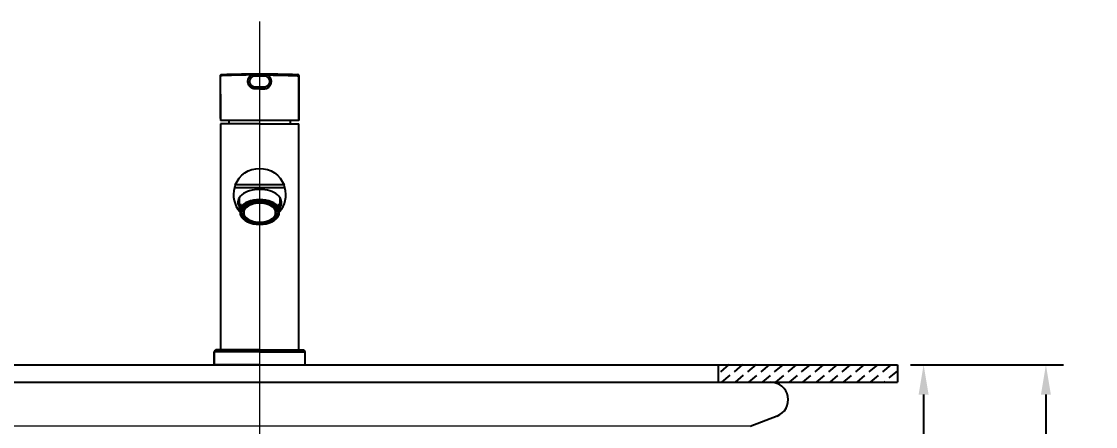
# Model space of a CAD drawing. Header units: millimetres. Extents: x 0 to 1800, y -67 to 2530.
# Drawn here: x 339 to 954, y 845 to 1077 of the extents above; entities that cross this region are included whole.
import ezdxf
from ezdxf.lldxf.tags import DXFTag

# ---------------------------------------------------------------- set-up
doc = ezdxf.new("R2010")
doc.units = ezdxf.units.MM
doc.linetypes.add('DASHED2', pattern=[9.525, 6.35, -3.175])
doc.layers.get('Defpoints').update_dxf_attribs({"color": 1})
for name, color, linetype in [('내부선 및 부속', 4, 'Continuous'), ('외형선', 3, 'Continuous'), ('점선', 6, 'DASHED2'), ('중심선', 1, 'DASHED'), ('치수선', 7, 'Continuous')]:
    doc.layers.add(name, color=color, linetype=linetype)
doc.styles.add('____', font='')
doc.styles.get('____').set_extended_font_data('굴림')
tags = doc.linetypes.add('DASHED', pattern=[25.72, 12.86, -12.86]).pattern_tags.tags
tags[6:7] = [DXFTag(74, 4), DXFTag(75, 0), DXFTag(340, '0'), DXFTag(46, 0.0), DXFTag(50, 0.0), DXFTag(44, 0.0), DXFTag(45, 0.0)]
tags[4:5] = [DXFTag(74, 4), DXFTag(75, 0), DXFTag(340, '0'), DXFTag(46, 0.0), DXFTag(50, 0.0), DXFTag(44, 0.0), DXFTag(45, 0.0)]
doc.dimstyles.new('MSADIM', dxfattribs={"dimtxt": 33, "dimasz": 17, "dimexe": 10, "dimexo": 7.5, "dimgap": 10, "dimtad": 0, "dimtih": 1, "dimtoh": 1, "dimdec": 0, "dimzin": 1, "dimdsep": 46, "dimtxsty": '____', "dimcen": 11.25, "dimadec": 0, "dimazin": 0, "dimtfac": 1, "dimtdec": 0, "dimtix": 1, "dimtmove": 0, "dimatfit": 3, "dimfxl": 1, "dimtolj": 1, "dimtzin": 1, "dimarcsym": 0})

# ---------------------------------------------------------------- blocks, each defined once
blk = doc.blocks.new('*D19')
at = {"layer": 'Defpoints', "color": 0, "transparency": 16777216}
for p in [(840.29, 879.95), (805.43, 119.95), (925.29, 119.95)]:
    blk.add_point(p, dxfattribs=at)
at = {"layer": '치수선', "color": 0, "lineweight": -2, "transparency": 16777216}
for p, q in [((847.79, 879.95), (935.29, 879.95)), ((925.29, 862.95), (925.29, 522.78)), ((925.29, 136.95), (925.29, 477.11)), ((812.93, 119.95), (935.29, 119.95))]:
    blk.add_line(p, q, dxfattribs=at)
at = {"layer": '치수선', "color": 0, "transparency": 16777216}
for points in [[(922.45, 862.95), (928.12, 862.95), (925.29, 879.95)], [(922.45, 136.95), (928.12, 136.95), (925.29, 119.95)]]:
    blk.add_solid(points, dxfattribs=at)
at = {"layer": '치수선', "color": 0, "transparency": 16777216, "insert": (925.29, 499.95), "char_height": 25, "attachment_point": 5, "style": '____'}
blk.add_mtext('\\A1;760', dxfattribs=at)
blk = doc.blocks.new('*D20')
at = {"layer": 'Defpoints', "color": 0, "transparency": 16777216}
for p in [(840.29, 879.95), (505.29, 679.95), (855.29, 679.95)]:
    blk.add_point(p, dxfattribs=at)
at = {"layer": '치수선', "color": 0, "lineweight": -2, "transparency": 16777216}
for p, q in [((847.79, 879.95), (865.29, 879.95)), ((855.29, 862.95), (855.29, 802.76)), ((855.29, 696.95), (855.29, 757.13)), ((512.79, 679.95), (865.29, 679.95))]:
    blk.add_line(p, q, dxfattribs=at)
at = {"layer": '치수선', "color": 0, "transparency": 16777216}
for points in [[(852.45, 862.95), (858.12, 862.95), (855.29, 879.95)], [(852.45, 696.95), (858.12, 696.95), (855.29, 679.95)]]:
    blk.add_solid(points, dxfattribs=at)
at = {"layer": '치수선', "color": 0, "transparency": 16777216, "insert": (855.29, 779.95), "char_height": 25, "attachment_point": 5, "style": '____'}
blk.add_mtext('\\A1;200', dxfattribs=at)

msp = doc.modelspace()

# ---------------------------------------------------------------- linework, layer by layer
at = {"layer": '내부선 및 부속', "extrusion": (-1, -2.22045e-16, 6.12323e-17)}
for p, q in [((453.51, 1046.22), (453.51, 1046.22)), ((478.14, 1045.25), (472.44, 1045.25)), ((497.06, 1046.22), (497.06, 1046.22)), ((472.44, 1039.25), (478.14, 1039.25)), ((475.29, 1017.95), (452.79, 1017.95)), ((452.79, 1017.95), (452.79, 888.48)), ((475.29, 1017.95), (497.79, 1017.95)), ((497.79, 888.48), (497.79, 1017.95)), ((489.77, 981.34), (460.8, 981.34)), ((489.24, 982.95), (461.33, 982.95)), ((463.49, 975.45), (463.49, 969.54)), ((464.29, 972.08), (464.29, 970.07)), ((486.29, 970.07), (486.29, 972.08)), ((487.09, 969.54), (487.09, 975.45)), ((464.29, 965.59), (464.29, 968.67)), ((486.29, 968.67), (486.29, 965.59)), ((467.36, 962.33), (467.69, 962.15)), ((482.88, 962.15), (483.21, 962.33)), ((449.29, 887.45), (449.29, 879.95)), ((475.29, 887.45), (449.29, 887.45)), ((475.29, 888.45), (450.29, 888.45)), ((475.29, 888.45), (475.29, 887.45)), ((475.29, 888.45), (500.29, 888.45)), ((475.29, 887.45), (501.29, 887.45)), ((501.29, 879.95), (501.29, 887.45)), ((475.29, 879.95), (449.29, 879.95)), ((475.29, 879.95), (501.29, 879.95))]:
    msp.add_line(p, q, dxfattribs=at)
at = {"layer": '내부선 및 부속', "linetype": 'Continuous'}
msp.add_line((449.29, 879.95), (449.29, 887.45), dxfattribs=at)
at = {"layer": '내부선 및 부속', "lineweight": 18}
msp.add_line((193.73, 844.95), (756.85, 844.95), dxfattribs=at)
at = {"layer": '내부선 및 부속'}
for centre, radius, start, end in [((472.44, 1042.25), 3, 90, 180), ((478.14, 1042.25), 3, 0, 90), ((472.44, 1042.25), 3, 180, 270), ((478.14, 1042.25), 3, 270, 0), ((485.99, 1017.85), 28.36, 175.72739, 178.8354), ((485.99, 1017.85), 28.36, 179.40006, 180), ((464.58, 1017.85), 28.36, 0, 4.27144), ((475.29, 977.45), 15, 164.94334, 220.70873), ((475.29, 977.45), 15, 319.29127, 15.05666), ((450.29, 887.45), 1, 90, 180), ((500.29, 887.45), 1, 0, 90)]:
    msp.add_arc(centre, radius, start, end, dxfattribs=at)
at = {"layer": '내부선 및 부속', "extrusion": (-6.12323e-17, -1.35963e-32, -1)}
for centre, radius, start, end in [((-475.29, 977.45), 15, 21.52549, 90), ((-475.29, 977.45), 15, 90, 158.47451), ((-452.54, 889.45), 1, 255.52124, 270), ((-498.04, 889.45), 1, 270, 284.47876)]:
    msp.add_arc(centre, radius, start, end, dxfattribs=at)
at = {"layer": '내부선 및 부속', "linetype": 'Continuous'}
msp.add_arc((450.29, 887.45), 1, 90, 180, dxfattribs=at)
at = {"layer": '내부선 및 부속'}
for centre, major_axis, start_param, end_param in [((475.29, 973), (-12.5, 0), 4.712389, 6.619385), ((475.29, 973), (-12.5, 0), 2.805393, 4.712389), ((475.29, 969.54), (-11.8, 0), 5.912843, 6.653528), ((475.29, 967.53), (-11.8, 0), 4.712389, 5.912843), ((475.29, 967.13), (11.3, 0), 0.230941, 2.910651), ((475.29, 967.13), (10.15, 0), 1.570796, 4.712389), ((475.29, 967.13), (9.15, 0), 1.570796, 4.712389), ((475.29, 967.53), (-11.8, 0), 3.511935, 4.712389), ((475.29, 967.13), (-10.15, 0), 1.570796, 4.712389), ((475.29, 967.13), (-9.15, 0), 1.570796, 4.712389), ((475.29, 969.54), (-11.8, 0), 2.77125, 3.511935), ((475.29, 967.13), (11.3, 0), 3.372534, 6.052244), ((475.29, 967.53), (-11.8, 0), 0.834172, 0.834187), ((475.29, 967.53), (-11.8, 0), 2.307406, 2.30742)]:
    msp.add_ellipse(centre, major_axis=major_axis, ratio=0.595228, start_param=start_param, end_param=end_param, dxfattribs=at)
for points, knots in [([(452.91, 1027.13), (452.91, 1027.19), (452.91, 1027.33), (452.91, 1027.54), (452.91, 1027.75), (452.91, 1027.95), (452.91, 1028.16), (452.91, 1028.36), (452.91, 1028.57), (452.91, 1028.77), (452.91, 1028.98), (452.91, 1029.18), (452.91, 1029.38), (452.91, 1029.59), (452.91, 1029.79), (452.91, 1029.99), (452.91, 1030.19), (452.91, 1030.4), (452.91, 1030.6), (452.91, 1030.8), (452.91, 1031), (452.91, 1031.2), (452.92, 1031.4), (452.92, 1031.6), (452.92, 1031.8), (452.92, 1032), (452.92, 1032.2), (452.92, 1032.4), (452.92, 1032.6), (452.92, 1032.79), (452.92, 1032.99), (452.92, 1033.19), (452.92, 1033.39), (452.92, 1033.58), (452.92, 1033.78), (452.92, 1033.98), (452.92, 1034.17), (452.92, 1034.37), (452.92, 1034.56), (452.92, 1034.76), (452.92, 1034.95), (452.92, 1035.15), (452.92, 1035.34), (452.92, 1035.53), (452.92, 1035.73), (452.92, 1035.92), (452.92, 1036.11), (452.92, 1036.3), (452.92, 1036.5), (452.92, 1036.69), (452.92, 1036.88), (452.92, 1037.07), (452.92, 1037.26), (452.92, 1037.45), (452.92, 1037.64), (452.92, 1037.83), (452.92, 1038.02), (452.92, 1038.21), (452.92, 1038.4), (452.92, 1038.59), (452.93, 1038.77), (452.93, 1038.96), (452.93, 1039.15), (452.93, 1039.34), (452.93, 1039.52), (452.93, 1039.71), (452.93, 1039.89), (452.93, 1040.08), (452.93, 1040.27), (452.93, 1040.45), (452.93, 1040.64), (452.93, 1040.82), (452.93, 1041), (452.93, 1041.19), (452.93, 1041.37), (452.93, 1041.55), (452.93, 1041.74), (452.93, 1041.92), (452.93, 1042.1), (452.93, 1042.28), (452.93, 1042.47), (452.93, 1042.65), (452.93, 1042.83), (452.93, 1043.01), (452.93, 1043.19), (452.93, 1043.37), (452.93, 1043.55), (452.93, 1043.73), (452.93, 1043.91), (452.93, 1044.08), (452.93, 1044.26), (452.93, 1044.44), (452.93, 1044.62), (452.93, 1044.79), (452.93, 1044.97), (452.93, 1045.15), (452.93, 1045.32), (452.93, 1045.44), (452.93, 1045.5)], [0, 0, 0, 0, 0.01106, 0.022107, 0.033141, 0.044161, 0.055168, 0.066161, 0.077142, 0.088108, 0.099062, 0.110002, 0.120929, 0.131842, 0.142743, 0.153629, 0.164502, 0.175362, 0.186209, 0.197042, 0.207861, 0.218667, 0.22946, 0.240239, 0.251005, 0.261757, 0.272496, 0.283222, 0.293933, 0.304632, 0.315316, 0.325988, 0.336645, 0.34729, 0.35792, 0.368537, 0.379141, 0.389731, 0.400307, 0.41087, 0.421419, 0.431955, 0.442477, 0.452985, 0.46348, 0.473961, 0.484429, 0.494882, 0.505322, 0.515749, 0.526162, 0.536561, 0.546946, 0.557318, 0.567676, 0.578021, 0.588351, 0.598668, 0.608971, 0.619261, 0.629536, 0.639798, 0.650046, 0.660281, 0.670501, 0.680708, 0.690901, 0.70108, 0.711246, 0.721397, 0.731535, 0.741659, 0.751769, 0.761865, 0.771948, 0.782016, 0.792071, 0.802111, 0.812138, 0.822151, 0.83215, 0.842135, 0.852107, 0.862064, 0.872007, 0.881937, 0.891852, 0.901754, 0.911641, 0.921515, 0.931375, 0.94122, 0.951052, 0.96087, 0.970673, 0.980463, 0.990238, 1, 1, 1, 1]), ([(452.93, 1045.62), (452.93, 1045.6), (452.93, 1045.58), (452.93, 1045.54), (452.93, 1045.52), (452.93, 1045.5)], [0, 0, 0, 0, 0.5, 0.5, 1, 1, 1, 1]), ([(452.93, 1035.03), (452.93, 1035.91), (452.93, 1036.79), (452.93, 1038.55), (452.93, 1039.42), (452.93, 1042.04), (452.93, 1043.78), (452.94, 1045.51)], [0, 0, 0, 0, 0.25, 0.25, 0.5, 0.5, 1, 1, 1, 1]), ([(452.94, 1045.62), (452.94, 1045.63), (452.94, 1045.64), (452.94, 1045.65), (452.94, 1045.66), (452.94, 1045.67), (452.94, 1045.68), (452.94, 1045.7), (452.94, 1045.71), (452.94, 1045.72), (452.95, 1045.73), (452.95, 1045.75), (452.95, 1045.76), (452.95, 1045.77), (452.96, 1045.78), (452.96, 1045.8), (452.96, 1045.81), (452.97, 1045.82), (452.97, 1045.83), (452.98, 1045.85), (452.98, 1045.86), (452.99, 1045.87), (452.99, 1045.88), (453, 1045.89), (453.01, 1045.91), (453.01, 1045.92), (453.02, 1045.93), (453.03, 1045.94), (453.03, 1045.95), (453.04, 1045.96), (453.05, 1045.97), (453.06, 1045.98), (453.06, 1045.99), (453.07, 1046.01), (453.08, 1046.02), (453.09, 1046.03), (453.1, 1046.04), (453.11, 1046.05), (453.12, 1046.06), (453.13, 1046.07), (453.14, 1046.08), (453.16, 1046.09), (453.17, 1046.1), (453.19, 1046.11), (453.2, 1046.12), (453.22, 1046.13), (453.23, 1046.14), (453.25, 1046.15), (453.27, 1046.16), (453.29, 1046.17), (453.31, 1046.18), (453.33, 1046.19), (453.35, 1046.19), (453.37, 1046.2), (453.4, 1046.21), (453.42, 1046.21), (453.44, 1046.22), (453.47, 1046.22), (453.49, 1046.22), (453.51, 1046.22), (453.51, 1046.22)], [0, 0, 0, 0, 0.012764, 0.025613, 0.038546, 0.051561, 0.064659, 0.077839, 0.091102, 0.104447, 0.117876, 0.13139, 0.144988, 0.158669, 0.172428, 0.186262, 0.200166, 0.214137, 0.22817, 0.242262, 0.256408, 0.270605, 0.284848, 0.299135, 0.313462, 0.327825, 0.342221, 0.356647, 0.371101, 0.385579, 0.400079, 0.4146, 0.429139, 0.443696, 0.458268, 0.472854, 0.487452, 0.50302, 0.51932, 0.536344, 0.554085, 0.572531, 0.591669, 0.611483, 0.631954, 0.653061, 0.67478, 0.697081, 0.719933, 0.743303, 0.767167, 0.791509, 0.816307, 0.841538, 0.867172, 0.893176, 0.919511, 0.946129, 0.972979, 1, 1, 1, 1]), ([(452.94, 1045.62), (452.94, 1045.63), (452.94, 1045.64), (452.94, 1045.65), (452.94, 1045.66), (452.94, 1045.67), (452.94, 1045.68), (452.94, 1045.7), (452.94, 1045.71), (452.94, 1045.72), (452.95, 1045.73), (452.95, 1045.75), (452.95, 1045.76), (452.95, 1045.77), (452.96, 1045.78), (452.96, 1045.8), (452.96, 1045.81), (452.97, 1045.82), (452.97, 1045.83), (452.98, 1045.84), (452.98, 1045.86), (452.99, 1045.87), (452.99, 1045.88), (453, 1045.89), (453.01, 1045.9), (453.01, 1045.92), (453.02, 1045.93), (453.03, 1045.94), (453.03, 1045.95), (453.04, 1045.96), (453.05, 1045.97), (453.06, 1045.98), (453.06, 1045.99), (453.07, 1046.01), (453.08, 1046.02), (453.09, 1046.03), (453.11, 1046.05), (453.14, 1046.08), (453.19, 1046.11), (453.24, 1046.14), (453.28, 1046.16), (453.31, 1046.18), (453.33, 1046.19), (453.35, 1046.19), (453.38, 1046.2), (453.4, 1046.21), (453.42, 1046.21), (453.44, 1046.22), (453.47, 1046.22), (453.49, 1046.22), (453.51, 1046.22), (453.51, 1046.22)], [0, 0, 0, 0, 0.013002, 0.026054, 0.039157, 0.052311, 0.065518, 0.078777, 0.092088, 0.105453, 0.118872, 0.132344, 0.145872, 0.159454, 0.173092, 0.186785, 0.200535, 0.214342, 0.228206, 0.242127, 0.256106, 0.270143, 0.284239, 0.298395, 0.312609, 0.326883, 0.341218, 0.355613, 0.370069, 0.384586, 0.399165, 0.413806, 0.428509, 0.443274, 0.458103, 0.472994, 0.48795, 0.550223, 0.613074, 0.67652, 0.740579, 0.766472, 0.792376, 0.81829, 0.844216, 0.870152, 0.896099, 0.922058, 0.948027, 0.974008, 1, 1, 1, 1]), ([(470.68, 1045.97), (470.65, 1045.97), (470.6, 1045.97), (470.52, 1045.97), (470.44, 1045.97), (470.36, 1045.97), (470.28, 1045.97), (470.2, 1045.97), (470.11, 1045.97), (470.03, 1045.97), (469.95, 1045.97), (469.87, 1045.97), (469.79, 1045.96), (469.7, 1045.96), (469.62, 1045.96), (469.54, 1045.96), (469.45, 1045.96), (469.37, 1045.96), (469.28, 1045.96), (469.2, 1045.96), (469.11, 1045.96), (469.03, 1045.96), (468.94, 1045.95), (468.86, 1045.95), (468.77, 1045.95), (468.69, 1045.95), (468.6, 1045.95), (468.51, 1045.95), (468.43, 1045.95), (468.34, 1045.95), (468.25, 1045.95), (468.17, 1045.94), (468.08, 1045.94), (467.99, 1045.94), (467.9, 1045.94), (467.82, 1045.94), (467.73, 1045.94), (467.64, 1045.94), (467.55, 1045.94), (467.46, 1045.93), (467.37, 1045.93), (467.28, 1045.93), (467.19, 1045.93), (467.1, 1045.93), (467.01, 1045.93), (466.92, 1045.93), (466.83, 1045.92), (466.74, 1045.92), (466.65, 1045.92), (466.56, 1045.92), (466.47, 1045.92), (466.38, 1045.92), (466.28, 1045.91), (466.19, 1045.91), (466.1, 1045.91), (466.01, 1045.91), (465.92, 1045.91), (465.82, 1045.91), (465.73, 1045.9), (465.64, 1045.9), (465.55, 1045.9), (465.45, 1045.9), (465.36, 1045.9), (465.27, 1045.9), (465.17, 1045.89), (465.08, 1045.89), (464.98, 1045.89), (464.89, 1045.89), (464.8, 1045.89), (464.7, 1045.88), (464.61, 1045.88), (464.51, 1045.88), (464.42, 1045.88), (464.32, 1045.88), (464.23, 1045.87), (464.13, 1045.87), (464.04, 1045.87), (463.94, 1045.87), (463.85, 1045.87), (463.75, 1045.86), (463.66, 1045.86), (463.56, 1045.86), (463.47, 1045.86), (463.37, 1045.86), (463.27, 1045.85), (463.18, 1045.85), (463.08, 1045.85), (462.99, 1045.85), (462.89, 1045.85), (462.79, 1045.84), (462.7, 1045.84), (462.6, 1045.84), (462.5, 1045.84), (462.41, 1045.83), (462.31, 1045.83), (462.22, 1045.83), (462.12, 1045.83), (462.02, 1045.82), (461.93, 1045.82), (461.83, 1045.82), (461.73, 1045.82), (461.64, 1045.81), (461.54, 1045.81), (461.44, 1045.81), (461.34, 1045.81), (461.25, 1045.8), (461.15, 1045.8), (461.05, 1045.8), (460.92, 1045.8), (460.75, 1045.79), (460.55, 1045.79), (460.35, 1045.78), (460.15, 1045.77), (459.96, 1045.77), (459.77, 1045.76), (459.58, 1045.76), (459.39, 1045.75), (459.21, 1045.75), (459.02, 1045.74), (458.85, 1045.74), (458.67, 1045.73), (458.49, 1045.73), (458.32, 1045.72), (458.15, 1045.72), (457.98, 1045.71), (457.82, 1045.71), (457.66, 1045.7), (457.5, 1045.7), (457.34, 1045.69), (457.19, 1045.68), (457.03, 1045.68), (456.88, 1045.67), (456.73, 1045.67), (456.59, 1045.66), (456.44, 1045.66), (456.3, 1045.65), (456.16, 1045.65), (456.03, 1045.64), (455.89, 1045.64), (455.76, 1045.63), (455.63, 1045.63), (455.5, 1045.62), (455.37, 1045.62), (455.25, 1045.61), (455.13, 1045.61), (455.01, 1045.6), (454.89, 1045.6), (454.77, 1045.59), (454.66, 1045.59), (454.55, 1045.59), (454.44, 1045.58), (454.33, 1045.58), (454.23, 1045.57), (454.12, 1045.57), (454.02, 1045.56), (453.92, 1045.56), (453.82, 1045.55), (453.72, 1045.55), (453.63, 1045.54), (453.54, 1045.54), (453.45, 1045.53), (453.36, 1045.53), (453.27, 1045.52), (453.18, 1045.52), (453.1, 1045.51), (453.02, 1045.51), (452.96, 1045.51), (452.94, 1045.51)], [0, 0, 0, 0, 0.003672, 0.007358, 0.011058, 0.014773, 0.018502, 0.022246, 0.026004, 0.029777, 0.033564, 0.037366, 0.041181, 0.045012, 0.048857, 0.052716, 0.05659, 0.060478, 0.06438, 0.068297, 0.072229, 0.076174, 0.080135, 0.08411, 0.088099, 0.092103, 0.096121, 0.100153, 0.1042, 0.108262, 0.112338, 0.116428, 0.120533, 0.124653, 0.128786, 0.132935, 0.137097, 0.141275, 0.145466, 0.149673, 0.153893, 0.158128, 0.162378, 0.166642, 0.170921, 0.175214, 0.179521, 0.183843, 0.18818, 0.192531, 0.196896, 0.201276, 0.20567, 0.210079, 0.214503, 0.218941, 0.223393, 0.22786, 0.232342, 0.236837, 0.241348, 0.245873, 0.250412, 0.254966, 0.259535, 0.264118, 0.268715, 0.273328, 0.277954, 0.282595, 0.287251, 0.291921, 0.296606, 0.301305, 0.306019, 0.310748, 0.315491, 0.320248, 0.32502, 0.329807, 0.334608, 0.339424, 0.344255, 0.3491, 0.353959, 0.358834, 0.363723, 0.368626, 0.373544, 0.378477, 0.383425, 0.388387, 0.393363, 0.398355, 0.403361, 0.408382, 0.413417, 0.418468, 0.423533, 0.428612, 0.433707, 0.438816, 0.44394, 0.449079, 0.454232, 0.459401, 0.464584, 0.469781, 0.474994, 0.48607, 0.497076, 0.508011, 0.518875, 0.529669, 0.540392, 0.551045, 0.561626, 0.572137, 0.582578, 0.592947, 0.603246, 0.613474, 0.623631, 0.633717, 0.643732, 0.653677, 0.66355, 0.673352, 0.683083, 0.692743, 0.702332, 0.71185, 0.721296, 0.730672, 0.739976, 0.749209, 0.75837, 0.767461, 0.776479, 0.785427, 0.794303, 0.803108, 0.811842, 0.820504, 0.829095, 0.837614, 0.846062, 0.854438, 0.862743, 0.870977, 0.879138, 0.887229, 0.895248, 0.903195, 0.911071, 0.918875, 0.926608, 0.934269, 0.941859, 0.949377, 0.956824, 0.964199, 0.971502, 0.978734, 0.985894, 0.992983, 1, 1, 1, 1]), ([(453.51, 1046.22), (453.53, 1046.22), (453.56, 1046.22), (453.6, 1046.23), (453.64, 1046.23), (453.68, 1046.23), (453.72, 1046.23), (453.76, 1046.23), (453.8, 1046.23), (453.85, 1046.23), (453.89, 1046.24), (453.93, 1046.24), (453.97, 1046.24), (454.01, 1046.24), (454.06, 1046.24), (454.1, 1046.24), (454.14, 1046.24), (454.19, 1046.25), (454.23, 1046.25), (454.27, 1046.25), (454.32, 1046.25), (454.36, 1046.25), (454.41, 1046.25), (454.45, 1046.25), (454.49, 1046.26), (454.54, 1046.26), (454.58, 1046.26), (454.63, 1046.26), (454.67, 1046.26), (454.72, 1046.26), (454.76, 1046.26), (454.81, 1046.27), (454.86, 1046.27), (454.9, 1046.27), (454.95, 1046.27), (455, 1046.27), (455.04, 1046.27), (455.09, 1046.27), (455.14, 1046.28), (455.18, 1046.28), (455.23, 1046.28), (455.28, 1046.28), (455.32, 1046.28), (455.37, 1046.28), (455.42, 1046.29), (455.47, 1046.29), (455.52, 1046.29), (455.56, 1046.29), (455.61, 1046.29), (455.66, 1046.29), (455.71, 1046.29), (455.76, 1046.3), (455.81, 1046.3), (455.86, 1046.3), (455.91, 1046.3), (455.96, 1046.3), (456.01, 1046.3), (456.06, 1046.3), (456.11, 1046.31), (456.16, 1046.31), (456.21, 1046.31), (456.26, 1046.31), (456.31, 1046.31), (456.36, 1046.31), (456.41, 1046.32), (456.46, 1046.32), (456.52, 1046.32), (456.57, 1046.32), (456.62, 1046.32), (456.67, 1046.32), (456.72, 1046.32), (456.78, 1046.33), (456.83, 1046.33), (456.88, 1046.33), (456.94, 1046.33), (456.99, 1046.33), (457.04, 1046.33), (457.1, 1046.34), (457.15, 1046.34), (457.2, 1046.34), (457.26, 1046.34), (457.31, 1046.34), (457.37, 1046.34), (457.42, 1046.34), (457.48, 1046.35), (457.53, 1046.35), (457.76, 1046.35), (458.18, 1046.37), (458.79, 1046.38), (459.42, 1046.4), (460.06, 1046.41), (460.72, 1046.43), (461.4, 1046.44), (462.09, 1046.46), (462.8, 1046.47), (463.52, 1046.49), (464.25, 1046.5), (464.99, 1046.51), (465.74, 1046.53), (466.5, 1046.54), (467.27, 1046.55), (468.04, 1046.56), (468.62, 1046.56), (468.99, 1046.57), (469.15, 1046.57), (469.3, 1046.57), (469.46, 1046.57), (469.62, 1046.57), (469.78, 1046.57), (469.94, 1046.57), (470.1, 1046.58), (470.26, 1046.58), (470.42, 1046.58), (470.57, 1046.58), (470.73, 1046.58), (470.89, 1046.58), (471.05, 1046.58), (471.21, 1046.58), (471.38, 1046.58), (471.54, 1046.59), (471.7, 1046.59), (471.86, 1046.59), (472.02, 1046.59), (472.18, 1046.59), (472.34, 1046.59), (472.5, 1046.59), (472.67, 1046.59), (472.83, 1046.59), (472.99, 1046.59), (473.15, 1046.59), (473.32, 1046.59), (473.48, 1046.59), (473.64, 1046.59), (473.81, 1046.6), (473.97, 1046.6), (474.13, 1046.6), (474.3, 1046.6), (474.46, 1046.6), (474.63, 1046.6), (474.79, 1046.6), (474.96, 1046.6), (475.12, 1046.6), (475.23, 1046.6), (475.29, 1046.6)], [0, 0, 0, 0, 0.002964, 0.005926, 0.008887, 0.011846, 0.014804, 0.017761, 0.020716, 0.02367, 0.026623, 0.029574, 0.032524, 0.035473, 0.038421, 0.041367, 0.044313, 0.047257, 0.0502, 0.053142, 0.056083, 0.059023, 0.061963, 0.064901, 0.067838, 0.070774, 0.073709, 0.076644, 0.079578, 0.08251, 0.085442, 0.088374, 0.091304, 0.094234, 0.097163, 0.100092, 0.10302, 0.105947, 0.108874, 0.1118, 0.114726, 0.117651, 0.120575, 0.1235, 0.126424, 0.129347, 0.13227, 0.135193, 0.138115, 0.141037, 0.143959, 0.146881, 0.149802, 0.152723, 0.155645, 0.158566, 0.161486, 0.164407, 0.167328, 0.170249, 0.173169, 0.17609, 0.179011, 0.181932, 0.184853, 0.187774, 0.190695, 0.193617, 0.196538, 0.19946, 0.202382, 0.205305, 0.208228, 0.211151, 0.214074, 0.216998, 0.219922, 0.222847, 0.225772, 0.228698, 0.231624, 0.234551, 0.237479, 0.240407, 0.243335, 0.246265, 0.249195, 0.280337, 0.311452, 0.34257, 0.373723, 0.404959, 0.436212, 0.467513, 0.498895, 0.530271, 0.561594, 0.592894, 0.624203, 0.655437, 0.686651, 0.717876, 0.749145, 0.755401, 0.761654, 0.767906, 0.774156, 0.780403, 0.78665, 0.792895, 0.79914, 0.805384, 0.811627, 0.817871, 0.824114, 0.830358, 0.836603, 0.842848, 0.849095, 0.855343, 0.861592, 0.867844, 0.874097, 0.880353, 0.886612, 0.892873, 0.899138, 0.905406, 0.911678, 0.917953, 0.924233, 0.930517, 0.936805, 0.943099, 0.949398, 0.955702, 0.962011, 0.968327, 0.974648, 0.980976, 0.98731, 0.993652, 1, 1, 1, 1]), ([(472.57, 1038.06), (472.56, 1038.06), (472.54, 1038.06), (472.52, 1038.06), (472.49, 1038.06), (472.46, 1038.06), (472.43, 1038.06), (472.4, 1038.06), (472.37, 1038.06), (472.34, 1038.06), (472.31, 1038.06), (472.28, 1038.07), (472.25, 1038.07), (472.23, 1038.07), (472.2, 1038.07), (472.17, 1038.08), (472.14, 1038.08), (472.11, 1038.08), (472.08, 1038.09), (472.05, 1038.09), (472.03, 1038.1), (472, 1038.1), (471.97, 1038.1), (471.94, 1038.11), (471.91, 1038.11), (471.88, 1038.12), (471.86, 1038.12), (471.83, 1038.13), (471.8, 1038.14), (471.77, 1038.14), (471.74, 1038.15), (471.72, 1038.15), (471.69, 1038.16), (471.66, 1038.17), (471.63, 1038.17), (471.6, 1038.18), (471.58, 1038.19), (471.55, 1038.2), (471.52, 1038.21), (471.49, 1038.21), (471.46, 1038.22), (471.44, 1038.23), (471.41, 1038.24), (471.38, 1038.25), (471.35, 1038.26), (471.33, 1038.27), (471.3, 1038.28), (471.17, 1038.32), (470.96, 1038.41), (470.65, 1038.57), (470.37, 1038.75), (470.09, 1038.95), (469.84, 1039.18), (469.6, 1039.44), (469.39, 1039.71), (469.17, 1040.03), (468.97, 1040.4), (468.79, 1040.83), (468.67, 1041.28), (468.58, 1041.75), (468.55, 1042.21), (468.57, 1042.64), (468.62, 1043.03), (468.69, 1043.37), (468.79, 1043.7), (468.91, 1044.02), (469.06, 1044.33), (469.23, 1044.62), (469.43, 1044.9), (469.59, 1045.09), (469.69, 1045.2), (469.74, 1045.25), (469.78, 1045.29), (469.83, 1045.34), (469.87, 1045.38), (469.92, 1045.43), (469.96, 1045.47), (470.01, 1045.51), (470.06, 1045.55), (470.11, 1045.59), (470.16, 1045.63), (470.21, 1045.67), (470.26, 1045.7), (470.31, 1045.74), (470.36, 1045.78), (470.41, 1045.81), (470.46, 1045.85), (470.52, 1045.88), (470.57, 1045.91), (470.63, 1045.94), (470.66, 1045.96), (470.68, 1045.97)], [0, 0, 0, 0, 0.002658, 0.005314, 0.007968, 0.010619, 0.013269, 0.015916, 0.018562, 0.021206, 0.023848, 0.02649, 0.029129, 0.031768, 0.034406, 0.037042, 0.039678, 0.042314, 0.044949, 0.047583, 0.050218, 0.052852, 0.055486, 0.058121, 0.060756, 0.063391, 0.066027, 0.068664, 0.071301, 0.073939, 0.076579, 0.07922, 0.081862, 0.084506, 0.087151, 0.089798, 0.092447, 0.095098, 0.097751, 0.100407, 0.103065, 0.105725, 0.108388, 0.111054, 0.113723, 0.116395, 0.11907, 0.121749, 0.152939, 0.184005, 0.215157, 0.246605, 0.278292, 0.3098, 0.341343, 0.373138, 0.415702, 0.457931, 0.500353, 0.543038, 0.585266, 0.627561, 0.659344, 0.690857, 0.72231, 0.753911, 0.785189, 0.816248, 0.847291, 0.87852, 0.884373, 0.89021, 0.896033, 0.901844, 0.907642, 0.913431, 0.919211, 0.924983, 0.93075, 0.936512, 0.942271, 0.948028, 0.953785, 0.959543, 0.965303, 0.971068, 0.976838, 0.982614, 0.988399, 0.994194, 1, 1, 1, 1]), ([(470.68, 1045.97), (470.7, 1045.98), (470.72, 1045.98), (470.77, 1045.99), (470.81, 1046), (470.85, 1046), (470.9, 1046.01), (470.94, 1046.02), (470.98, 1046.03), (471.03, 1046.03), (471.07, 1046.04), (471.12, 1046.05), (471.16, 1046.05), (471.21, 1046.06), (471.25, 1046.06), (471.3, 1046.07), (471.34, 1046.07), (471.39, 1046.08), (471.44, 1046.08), (471.48, 1046.09), (471.53, 1046.09), (471.58, 1046.1), (471.62, 1046.1), (471.67, 1046.11), (471.72, 1046.11), (471.77, 1046.11), (471.81, 1046.12), (471.86, 1046.12), (471.91, 1046.12), (471.96, 1046.13), (472.01, 1046.13), (472.06, 1046.13), (472.11, 1046.13), (472.16, 1046.14), (472.21, 1046.14), (472.26, 1046.14), (472.31, 1046.14), (472.36, 1046.14), (472.41, 1046.14), (472.46, 1046.14), (472.51, 1046.14), (472.54, 1046.14), (472.56, 1046.14)], [0, 0, 0, 0, 0.023127, 0.046347, 0.06966, 0.093066, 0.116565, 0.140157, 0.163843, 0.187622, 0.211494, 0.235461, 0.259521, 0.283676, 0.307926, 0.332271, 0.356712, 0.381248, 0.405881, 0.43061, 0.455436, 0.48036, 0.505382, 0.530502, 0.555721, 0.58104, 0.606458, 0.631976, 0.657595, 0.683315, 0.709137, 0.73506, 0.761086, 0.787215, 0.813448, 0.839784, 0.866224, 0.892769, 0.919418, 0.946173, 0.973033, 1, 1, 1, 1]), ([(475.29, 1046.6), (475.31, 1046.6), (475.36, 1046.6), (475.44, 1046.6), (475.52, 1046.6), (475.6, 1046.6), (475.67, 1046.6), (475.75, 1046.6), (475.83, 1046.6), (475.91, 1046.6), (475.98, 1046.6), (476.06, 1046.6), (476.14, 1046.6), (476.22, 1046.6), (476.29, 1046.6), (476.37, 1046.6), (476.45, 1046.6), (476.52, 1046.6), (476.6, 1046.6), (476.68, 1046.6), (476.76, 1046.6), (476.83, 1046.59), (476.91, 1046.59), (476.99, 1046.59), (477.06, 1046.59), (477.14, 1046.59), (477.22, 1046.59), (477.29, 1046.59), (477.37, 1046.59), (477.45, 1046.59), (477.52, 1046.59), (477.6, 1046.59), (477.68, 1046.59), (477.75, 1046.59), (477.83, 1046.59), (477.9, 1046.59), (477.98, 1046.59), (478.06, 1046.59), (478.13, 1046.59), (478.21, 1046.59), (478.29, 1046.59), (478.36, 1046.59), (478.44, 1046.59), (478.51, 1046.59), (478.59, 1046.59), (478.67, 1046.59), (478.74, 1046.59), (478.82, 1046.59), (478.89, 1046.59), (478.97, 1046.59), (479.04, 1046.59), (479.12, 1046.59), (479.2, 1046.58), (479.27, 1046.58), (479.35, 1046.58), (479.42, 1046.58), (479.5, 1046.58), (479.57, 1046.58), (479.65, 1046.58), (479.72, 1046.58), (479.8, 1046.58), (479.87, 1046.58), (479.95, 1046.58), (480.02, 1046.58), (480.1, 1046.58), (480.17, 1046.58), (480.25, 1046.58), (480.32, 1046.58), (480.4, 1046.58), (480.47, 1046.58), (480.55, 1046.57), (480.62, 1046.57), (480.7, 1046.57), (480.77, 1046.57), (480.85, 1046.57), (480.92, 1046.57), (481, 1046.57), (481.07, 1046.57), (481.15, 1046.57), (481.22, 1046.57), (481.3, 1046.57), (481.37, 1046.57), (481.44, 1046.57), (481.52, 1046.57), (481.59, 1046.57), (481.67, 1046.56), (481.98, 1046.56), (482.53, 1046.56), (483.3, 1046.55), (484.07, 1046.54), (484.83, 1046.53), (485.58, 1046.51), (486.32, 1046.5), (487.05, 1046.49), (487.77, 1046.47), (488.48, 1046.46), (489.17, 1046.44), (489.85, 1046.43), (490.51, 1046.41), (491.15, 1046.4), (491.78, 1046.38), (492.39, 1046.37), (492.83, 1046.35), (493.1, 1046.35), (493.22, 1046.34), (493.33, 1046.34), (493.45, 1046.34), (493.56, 1046.33), (493.68, 1046.33), (493.79, 1046.33), (493.9, 1046.32), (494.01, 1046.32), (494.12, 1046.32), (494.23, 1046.31), (494.34, 1046.31), (494.44, 1046.31), (494.55, 1046.3), (494.66, 1046.3), (494.76, 1046.3), (494.87, 1046.29), (494.97, 1046.29), (495.07, 1046.29), (495.18, 1046.28), (495.28, 1046.28), (495.38, 1046.28), (495.48, 1046.27), (495.58, 1046.27), (495.67, 1046.27), (495.77, 1046.27), (495.87, 1046.26), (495.96, 1046.26), (496.06, 1046.26), (496.15, 1046.25), (496.25, 1046.25), (496.34, 1046.25), (496.43, 1046.24), (496.52, 1046.24), (496.62, 1046.24), (496.71, 1046.23), (496.79, 1046.23), (496.88, 1046.23), (496.97, 1046.23), (497.03, 1046.22), (497.06, 1046.22)], [0, 0, 0, 0, 0.002988, 0.005974, 0.008959, 0.011943, 0.014925, 0.017905, 0.020884, 0.023861, 0.026837, 0.029812, 0.032785, 0.035757, 0.038728, 0.041697, 0.044666, 0.047633, 0.050598, 0.053563, 0.056526, 0.059488, 0.06245, 0.06541, 0.068369, 0.071327, 0.074284, 0.07724, 0.080195, 0.083149, 0.086102, 0.089054, 0.092006, 0.094957, 0.097907, 0.100856, 0.103804, 0.106752, 0.109699, 0.112645, 0.115591, 0.118536, 0.12148, 0.124424, 0.127368, 0.130311, 0.133253, 0.136195, 0.139137, 0.142078, 0.145019, 0.147959, 0.150899, 0.153839, 0.156778, 0.159718, 0.162657, 0.165595, 0.168534, 0.171473, 0.174411, 0.177349, 0.180288, 0.183226, 0.186164, 0.189102, 0.192041, 0.194979, 0.197917, 0.200856, 0.203795, 0.206734, 0.209673, 0.212612, 0.215552, 0.218491, 0.221432, 0.224372, 0.227313, 0.230254, 0.233196, 0.236138, 0.23908, 0.242023, 0.244967, 0.247911, 0.250855, 0.282114, 0.313336, 0.344554, 0.375797, 0.407096, 0.438393, 0.469719, 0.501106, 0.532477, 0.563774, 0.595031, 0.626277, 0.657419, 0.688533, 0.719652, 0.750806, 0.75703, 0.763252, 0.769471, 0.775688, 0.781902, 0.788115, 0.794326, 0.800535, 0.806744, 0.812951, 0.819158, 0.825364, 0.83157, 0.837777, 0.843983, 0.850191, 0.856399, 0.862608, 0.868819, 0.875031, 0.881245, 0.887461, 0.89368, 0.899901, 0.906125, 0.912352, 0.918583, 0.924817, 0.931055, 0.937297, 0.943544, 0.949795, 0.956051, 0.962312, 0.968579, 0.974851, 0.981129, 0.987413, 0.993703, 1, 1, 1, 1]), ([(478, 1038.06), (478.44, 1038.06), (478.88, 1038.13), (479.51, 1038.36), (479.71, 1038.45), (480.1, 1038.67), (480.47, 1038.93), (480.96, 1039.4), (481.37, 1039.96), (481.69, 1040.57), (481.91, 1041.24), (482.02, 1041.94), (482.01, 1042.64), (481.9, 1043.33), (481.68, 1044), (481.36, 1044.61), (480.81, 1045.33), (480.28, 1045.76), (479.89, 1045.97)], [0, 0, 0, 0, 0.125, 0.125, 0.1875, 0.1875, 0.25, 0.3125, 0.375, 0.4375, 0.5, 0.5625, 0.625, 0.6875, 0.75, 0.8125, 0.875, 1, 1, 1, 1]), ([(478.01, 1046.14), (478.03, 1046.14), (478.06, 1046.14), (478.11, 1046.14), (478.17, 1046.14), (478.22, 1046.14), (478.27, 1046.14), (478.32, 1046.14), (478.37, 1046.14), (478.42, 1046.14), (478.46, 1046.13), (478.51, 1046.13), (478.56, 1046.13), (478.61, 1046.13), (478.66, 1046.12), (478.71, 1046.12), (478.76, 1046.12), (478.8, 1046.11), (478.85, 1046.11), (478.9, 1046.11), (478.95, 1046.1), (478.99, 1046.1), (479.04, 1046.09), (479.09, 1046.09), (479.13, 1046.08), (479.18, 1046.08), (479.23, 1046.07), (479.27, 1046.07), (479.32, 1046.06), (479.36, 1046.06), (479.41, 1046.05), (479.45, 1046.05), (479.5, 1046.04), (479.54, 1046.03), (479.59, 1046.03), (479.63, 1046.02), (479.67, 1046.01), (479.72, 1046), (479.76, 1046), (479.8, 1045.99), (479.85, 1045.98), (479.88, 1045.98), (479.89, 1045.97)], [0, 0, 0, 0, 0.026967, 0.053828, 0.080583, 0.107233, 0.133777, 0.160218, 0.186554, 0.212787, 0.238916, 0.264942, 0.290866, 0.316688, 0.342408, 0.368027, 0.393545, 0.418963, 0.444282, 0.469501, 0.494621, 0.519643, 0.544567, 0.569393, 0.594122, 0.618755, 0.643291, 0.667732, 0.692077, 0.716326, 0.740481, 0.764542, 0.788508, 0.812381, 0.836159, 0.859844, 0.883436, 0.906935, 0.930341, 0.953653, 0.976873, 1, 1, 1, 1]), ([(479.89, 1045.97), (480.35, 1045.97), (481.03, 1045.96), (481.7, 1045.95), (482.15, 1045.95), (483.26, 1045.93), (484.35, 1045.92), (485.63, 1045.89), (486.05, 1045.88), (486.89, 1045.87), (487.3, 1045.86), (488.12, 1045.84), (488.52, 1045.83), (489.12, 1045.81), (489.31, 1045.81), (489.7, 1045.79), (489.89, 1045.79), (490.46, 1045.77), (490.84, 1045.76), (491.57, 1045.74), (491.92, 1045.73), (492.62, 1045.7), (492.96, 1045.69), (493.47, 1045.68), (493.63, 1045.67), (493.96, 1045.66), (494.12, 1045.65), (494.6, 1045.63), (494.91, 1045.62), (495.36, 1045.6), (495.51, 1045.6), (495.8, 1045.59), (495.94, 1045.58), (496.36, 1045.56), (496.63, 1045.55), (497.15, 1045.53), (497.4, 1045.52), (497.64, 1045.51)], [0, 0, 0, 0, 0.0625, 0.09375, 0.09375, 0.125, 0.25, 0.25, 0.3125, 0.3125, 0.375, 0.375, 0.4375, 0.4375, 0.46875, 0.46875, 0.5, 0.5, 0.5625, 0.5625, 0.625, 0.625, 0.6875, 0.6875, 0.71875, 0.71875, 0.75, 0.75, 0.8125, 0.8125, 0.84375, 0.84375, 0.875, 0.875, 0.9375, 0.9375, 1, 1, 1, 1]), ([(497.64, 1045.62), (497.64, 1045.63), (497.64, 1045.64), (497.64, 1045.65), (497.64, 1045.66), (497.63, 1045.67), (497.63, 1045.69), (497.63, 1045.7), (497.63, 1045.71), (497.63, 1045.72), (497.63, 1045.73), (497.62, 1045.75), (497.62, 1045.76), (497.62, 1045.77), (497.61, 1045.78), (497.61, 1045.8), (497.61, 1045.81), (497.6, 1045.82), (497.6, 1045.83), (497.59, 1045.85), (497.59, 1045.86), (497.58, 1045.87), (497.58, 1045.88), (497.57, 1045.89), (497.57, 1045.9), (497.56, 1045.92), (497.55, 1045.93), (497.55, 1045.94), (497.54, 1045.95), (497.53, 1045.96), (497.52, 1045.97), (497.52, 1045.98), (497.51, 1045.99), (497.5, 1046.01), (497.49, 1046.02), (497.48, 1046.03), (497.46, 1046.05), (497.43, 1046.08), (497.39, 1046.11), (497.34, 1046.14), (497.29, 1046.16), (497.26, 1046.18), (497.24, 1046.19), (497.22, 1046.19), (497.2, 1046.2), (497.17, 1046.21), (497.15, 1046.21), (497.13, 1046.22), (497.1, 1046.22), (497.08, 1046.22), (497.06, 1046.22), (497.06, 1046.22)], [0, 0, 0, 0, 0.012988, 0.026027, 0.039118, 0.05226, 0.065455, 0.078702, 0.092003, 0.105357, 0.118766, 0.132229, 0.145747, 0.159321, 0.172951, 0.186637, 0.20038, 0.21418, 0.228037, 0.241953, 0.255927, 0.26996, 0.284052, 0.298204, 0.312415, 0.326687, 0.34102, 0.355414, 0.369869, 0.384386, 0.398965, 0.413607, 0.428311, 0.443079, 0.45791, 0.472805, 0.487764, 0.549955, 0.612782, 0.676263, 0.740414, 0.766322, 0.792242, 0.818173, 0.844114, 0.870067, 0.896031, 0.922006, 0.947993, 0.973991, 1, 1, 1, 1]), ([(497.64, 1045.62), (497.64, 1045.63), (497.64, 1045.64), (497.64, 1045.65), (497.63, 1045.66), (497.63, 1045.67), (497.63, 1045.68), (497.63, 1045.7), (497.63, 1045.71), (497.63, 1045.72), (497.63, 1045.73), (497.62, 1045.75), (497.62, 1045.76), (497.62, 1045.77), (497.61, 1045.78), (497.61, 1045.8), (497.61, 1045.81), (497.6, 1045.82), (497.6, 1045.83), (497.59, 1045.84), (497.59, 1045.86), (497.58, 1045.87), (497.58, 1045.88), (497.57, 1045.89), (497.56, 1045.9), (497.56, 1045.92), (497.55, 1045.93), (497.54, 1045.94), (497.54, 1045.95), (497.53, 1045.96), (497.52, 1045.97), (497.51, 1045.98), (497.51, 1045.99), (497.5, 1046.01), (497.49, 1046.02), (497.48, 1046.03), (497.47, 1046.04), (497.46, 1046.05), (497.45, 1046.06), (497.44, 1046.07), (497.43, 1046.08), (497.41, 1046.09), (497.4, 1046.1), (497.38, 1046.11), (497.37, 1046.12), (497.35, 1046.13), (497.33, 1046.14), (497.32, 1046.15), (497.3, 1046.16), (497.28, 1046.17), (497.26, 1046.18), (497.24, 1046.19), (497.22, 1046.19), (497.2, 1046.2), (497.17, 1046.21), (497.15, 1046.21), (497.13, 1046.22), (497.1, 1046.22), (497.08, 1046.22), (497.06, 1046.22), (497.06, 1046.22)], [0, 0, 0, 0, 0.012772, 0.025629, 0.03857, 0.051593, 0.064699, 0.077886, 0.091156, 0.104507, 0.117941, 0.131459, 0.145061, 0.158746, 0.172509, 0.186348, 0.200257, 0.214233, 0.228272, 0.242369, 0.256521, 0.270724, 0.284974, 0.299267, 0.3136, 0.327969, 0.342371, 0.356803, 0.371262, 0.385745, 0.40025, 0.414775, 0.429318, 0.443878, 0.458452, 0.47304, 0.487639, 0.503597, 0.520249, 0.537587, 0.555603, 0.574286, 0.593623, 0.613597, 0.634191, 0.655382, 0.677147, 0.699457, 0.722282, 0.745588, 0.769356, 0.793569, 0.818206, 0.843246, 0.868659, 0.894414, 0.920472, 0.946791, 0.973319, 1, 1, 1, 1]), ([(497.64, 1045.62), (497.64, 1045.6), (497.64, 1045.58), (497.64, 1045.54), (497.64, 1045.52), (497.64, 1045.5)], [0, 0, 0, 0, 0.5, 0.5, 1, 1, 1, 1]), ([(497.64, 1045.51), (497.64, 1043.78), (497.64, 1042.04), (497.64, 1039.42), (497.64, 1038.55), (497.64, 1036.79), (497.64, 1035.91), (497.64, 1035.03)], [0, 0, 0, 0, 0.5, 0.5, 0.75, 0.75, 1, 1, 1, 1]), ([(497.66, 1027.13), (497.66, 1027.22), (497.66, 1027.4), (497.66, 1027.67), (497.66, 1027.94), (497.66, 1028.22), (497.66, 1028.49), (497.66, 1028.77), (497.66, 1029.05), (497.66, 1029.34), (497.66, 1029.62), (497.66, 1029.91), (497.66, 1030.2), (497.66, 1030.49), (497.66, 1030.78), (497.66, 1031.07), (497.66, 1031.37), (497.65, 1031.87), (497.65, 1032.61), (497.65, 1033.59), (497.65, 1034.63), (497.65, 1035.73), (497.65, 1036.59), (497.65, 1037.18), (497.65, 1037.5), (497.65, 1037.82), (497.65, 1038.13), (497.65, 1038.45), (497.65, 1038.77), (497.65, 1039.1), (497.64, 1039.42), (497.64, 1039.74), (497.64, 1040.07), (497.64, 1040.4), (497.64, 1040.73), (497.64, 1041.06), (497.64, 1041.39), (497.64, 1041.73), (497.64, 1042.06), (497.64, 1042.4), (497.64, 1042.74), (497.64, 1043.08), (497.64, 1043.42), (497.64, 1043.76), (497.64, 1044.11), (497.64, 1044.45), (497.64, 1044.8), (497.64, 1045.15), (497.64, 1045.38), (497.64, 1045.5)], [0, 0, 0, 0, 0.014424, 0.028955, 0.043594, 0.058341, 0.073195, 0.088159, 0.103231, 0.118413, 0.133705, 0.149107, 0.164619, 0.180242, 0.195977, 0.211824, 0.227784, 0.243856, 0.293519, 0.346524, 0.402886, 0.462621, 0.525749, 0.542815, 0.559972, 0.57722, 0.594561, 0.611993, 0.629518, 0.647136, 0.664847, 0.682651, 0.700549, 0.718541, 0.736628, 0.75481, 0.773087, 0.79146, 0.809929, 0.828495, 0.847157, 0.865917, 0.884775, 0.903731, 0.922786, 0.941939, 0.961193, 0.980546, 1, 1, 1, 1]), ([(452.93, 1035.03), (452.93, 1034.97), (452.93, 1034.85), (452.93, 1034.66), (452.93, 1034.47), (452.93, 1034.27), (452.93, 1034.06), (452.93, 1033.85), (452.93, 1033.63), (452.93, 1033.4), (452.93, 1033.17), (452.93, 1032.93), (452.93, 1032.68), (452.93, 1032.42), (452.93, 1032.16), (452.93, 1031.89), (452.93, 1031.62), (452.93, 1031.33), (452.93, 1031.04), (452.92, 1030.75), (452.92, 1030.29), (452.92, 1029.7), (452.92, 1029.04), (452.92, 1028.51), (452.92, 1027.75), (452.92, 1026.79), (452.92, 1025.97), (452.92, 1025.59)], [0, 0, 0, 0, 0.019153, 0.039028, 0.059626, 0.080947, 0.10299, 0.125757, 0.149246, 0.173458, 0.198392, 0.224049, 0.25043, 0.277532, 0.305358, 0.333906, 0.363177, 0.393171, 0.423887, 0.455326, 0.487488, 0.570544, 0.640418, 0.697109, 0.740618, 0.879871, 1, 1, 1, 1]), ([(497.64, 1035.03), (497.64, 1034.97), (497.64, 1034.84), (497.64, 1034.65), (497.64, 1034.46), (497.64, 1034.28), (497.64, 1034.09), (497.64, 1033.91), (497.64, 1033.72), (497.64, 1033.54), (497.64, 1033.36), (497.64, 1033.17), (497.64, 1032.99), (497.64, 1032.82), (497.65, 1032.64), (497.65, 1032.46), (497.65, 1032.28), (497.65, 1032.11), (497.65, 1031.93), (497.65, 1031.76), (497.65, 1031.59), (497.65, 1031.42), (497.65, 1031.24), (497.65, 1031.08), (497.65, 1030.91), (497.65, 1030.74), (497.65, 1030.57), (497.65, 1030.14), (497.65, 1029.44), (497.65, 1028.48), (497.65, 1027.51), (497.65, 1026.55), (497.65, 1025.91), (497.65, 1025.59)], [0, 0, 0, 0, 0.020289, 0.040466, 0.060532, 0.080487, 0.10033, 0.120063, 0.139686, 0.159198, 0.178601, 0.197893, 0.217076, 0.23615, 0.255114, 0.27397, 0.292716, 0.311354, 0.329884, 0.348306, 0.366619, 0.384825, 0.402923, 0.420914, 0.438798, 0.456574, 0.474244, 0.491806, 0.594173, 0.696139, 0.797743, 0.899018, 1, 1, 1, 1]), ([(452.9, 1022.65), (452.9, 1022.82), (452.9, 1023.18), (452.91, 1023.71), (452.91, 1024.26), (452.91, 1024.82), (452.91, 1025.38), (452.91, 1025.95), (452.91, 1026.54), (452.91, 1026.93), (452.91, 1027.13)], [0, 0, 0, 0, 0.117598, 0.237295, 0.359099, 0.483017, 0.609058, 0.737229, 0.86754, 1, 1, 1, 1]), ([(497.67, 1022.65), (497.67, 1022.77), (497.67, 1023), (497.67, 1023.35), (497.67, 1023.71), (497.67, 1024.07), (497.67, 1024.43), (497.66, 1024.8), (497.66, 1025.18), (497.66, 1025.56), (497.66, 1025.94), (497.66, 1026.33), (497.66, 1026.73), (497.66, 1026.99), (497.66, 1027.13)], [0, 0, 0, 0, 0.077366, 0.155805, 0.23532, 0.315915, 0.397592, 0.480357, 0.564212, 0.649162, 0.735212, 0.822365, 0.910626, 1, 1, 1, 1]), ([(452.92, 1025.59), (452.92, 1025.51), (452.92, 1025.33), (452.92, 1025.06), (452.92, 1024.78), (452.92, 1024.51), (452.92, 1024.22), (452.92, 1023.94), (452.92, 1023.65), (452.92, 1023.37), (452.92, 1023.1), (452.92, 1022.84), (452.92, 1022.58), (452.92, 1022.41), (452.92, 1022.33)], [0, 0, 0, 0, 0.081189, 0.16369, 0.247504, 0.33263, 0.41907, 0.506823, 0.59485, 0.680544, 0.763905, 0.844934, 0.923632, 1, 1, 1, 1]), ([(452.92, 1022.17), (452.92, 1022.09), (452.92, 1021.93), (452.92, 1021.7), (452.92, 1021.49), (452.92, 1021.3), (452.92, 1021.14), (452.92, 1021.01), (452.92, 1020.9), (452.92, 1020.82), (452.92, 1020.73), (452.92, 1020.65), (452.92, 1020.58), (452.92, 1020.51), (452.92, 1020.44), (452.92, 1020.37), (452.92, 1020.31), (452.92, 1020.25), (452.92, 1020.19), (452.92, 1020.14), (452.92, 1020.08), (452.92, 1020.04), (452.92, 1019.99), (452.92, 1019.96), (452.92, 1019.95)], [0, 0, 0, 0, 0.112972, 0.216268, 0.309888, 0.393831, 0.468099, 0.532691, 0.572835, 0.611519, 0.648744, 0.684511, 0.718818, 0.751667, 0.783057, 0.812989, 0.841463, 0.86848, 0.894039, 0.918142, 0.940789, 0.96198, 0.981717, 1, 1, 1, 1]), ([(497.65, 1025.59), (497.65, 1025.49), (497.65, 1025.29), (497.65, 1025), (497.65, 1024.72), (497.65, 1024.45), (497.65, 1024.19), (497.65, 1023.93), (497.65, 1023.67), (497.65, 1023.4), (497.65, 1023.09), (497.65, 1022.73), (497.65, 1022.47), (497.65, 1022.33)], [0, 0, 0, 0, 0.093731, 0.183676, 0.269832, 0.352195, 0.430762, 0.505528, 0.588381, 0.671253, 0.754148, 0.874965, 1, 1, 1, 1]), ([(497.65, 1022.17), (497.65, 1022.13), (497.65, 1022.05), (497.65, 1021.93), (497.65, 1021.81), (497.65, 1021.68), (497.65, 1021.55), (497.65, 1021.42), (497.65, 1021.28), (497.65, 1021.14), (497.65, 1021.01), (497.65, 1020.87), (497.65, 1020.75), (497.65, 1020.64), (497.65, 1020.53), (497.65, 1020.43), (497.65, 1020.34), (497.65, 1020.26), (497.65, 1020.18), (497.65, 1020.11), (497.65, 1020.05), (497.65, 1020), (497.65, 1019.97), (497.65, 1019.95)], [0, 0, 0, 0, 0.052124, 0.105868, 0.161231, 0.218215, 0.276818, 0.337041, 0.398884, 0.462347, 0.52743, 0.585531, 0.640228, 0.691521, 0.73941, 0.783895, 0.824977, 0.862656, 0.89693, 0.927802, 0.95527, 0.979336, 1, 1, 1, 1]), ([(452.94, 1019.95), (452.93, 1019.95), (452.93, 1019.95), (452.92, 1019.95), (452.92, 1019.95), (452.92, 1019.95)], [0, 0, 0, 0, 0.925252, 0.925252, 1, 1, 1, 1]), ([(461.33, 982.95), (461.3, 982.87), (461.24, 982.72), (461.19, 982.57), (461.14, 982.43), (461.11, 982.35), (461.07, 982.24), (461.06, 982.21), (461.04, 982.13), (461.03, 982.1), (460.99, 982), (460.97, 981.93), (460.93, 981.8), (460.91, 981.73), (460.89, 981.66), (460.88, 981.64), (460.88, 981.61), (460.86, 981.57), (460.85, 981.53), (460.83, 981.44), (460.81, 981.39), (460.8, 981.34)], [0, 0, 0, 0, 0.125, 0.25, 0.25, 0.375, 0.375, 0.4375, 0.4375, 0.5, 0.5, 0.625, 0.625, 0.75, 0.75, 0.78125, 0.78125, 0.8125, 0.875, 0.875, 1, 1, 1, 1]), ([(489.77, 981.34), (489.76, 981.39), (489.74, 981.44), (489.71, 981.55), (489.7, 981.61), (489.67, 981.7), (489.66, 981.75), (489.64, 981.79), (489.63, 981.83), (489.63, 981.84), (489.6, 981.93), (489.58, 981.99), (489.54, 982.13), (489.51, 982.2), (489.47, 982.31), (489.46, 982.35), (489.44, 982.4), (489.44, 982.42), (489.42, 982.46), (489.42, 982.48), (489.38, 982.57), (489.33, 982.72), (489.27, 982.87), (489.24, 982.95)], [0, 0, 0, 0, 0.125, 0.125, 0.25, 0.25, 0.3125, 0.34375, 0.34375, 0.375, 0.375, 0.5, 0.5, 0.625, 0.625, 0.6875, 0.6875, 0.71875, 0.71875, 0.75, 0.75, 0.875, 1, 1, 1, 1])]:
    msp.add_open_spline(points, degree=3, knots=knots, dxfattribs=at)
for points in [[(452.94, 1045.62), (452.94, 1045.62), (452.93, 1045.62), (452.93, 1045.62)], [(452.94, 1045.51), (452.94, 1045.52), (452.94, 1045.56), (452.94, 1045.6), (452.94, 1045.62)], [(472.56, 1046.14), (473.47, 1046.15), (474.38, 1046.15), (475.29, 1046.15)], [(478.01, 1046.14), (477.11, 1046.15), (476.2, 1046.15), (475.29, 1046.15)], [(497.64, 1045.62), (497.64, 1045.62), (497.64, 1045.62), (497.64, 1045.62)], [(497.64, 1045.51), (497.64, 1045.52), (497.64, 1045.56), (497.64, 1045.6), (497.64, 1045.62)], [(472.44, 1039.25), (473.39, 1039.25), (474.34, 1039.25), (475.29, 1039.25)], [(475.29, 1039.25), (476.23, 1039.25), (477.18, 1039.25), (478.14, 1039.25)], [(475.29, 1038.05), (474.38, 1038.05), (473.47, 1038.05), (472.57, 1038.06)], [(475.29, 1038.05), (476.19, 1038.05), (477.09, 1038.05), (478, 1038.06)], [(452.9, 1020.96), (452.9, 1021.53), (452.9, 1022.09), (452.9, 1022.65)], [(452.9, 1020.96), (452.9, 1020.62), (452.91, 1020.29), (452.91, 1019.95)], [(452.92, 1022.33), (452.92, 1022.28), (452.92, 1022.22), (452.92, 1022.17)], [(452.92, 1022.17), (452.92, 1021.43), (452.93, 1020.69), (452.94, 1019.95)], [(497.65, 1022.17), (497.65, 1021.43), (497.64, 1020.69), (497.64, 1019.95)], [(497.65, 1022.33), (497.65, 1022.28), (497.65, 1022.22), (497.65, 1022.17)], [(497.66, 1019.95), (497.67, 1020.29), (497.67, 1020.62), (497.67, 1020.96)], [(497.67, 1020.96), (497.67, 1021.53), (497.67, 1022.09), (497.67, 1022.65)], [(452.91, 1019.95), (452.91, 1019.95), (452.91, 1019.95), (452.92, 1019.95)], [(475.29, 1019.95), (472.56, 1019.95), (467.1, 1019.95), (459.99, 1019.95), (454.88, 1019.95), (453.25, 1019.95), (452.94, 1019.95)], [(497.64, 1019.95), (497.32, 1019.95), (495.7, 1019.95), (490.58, 1019.95), (483.47, 1019.95), (478.01, 1019.95), (475.29, 1019.95)], [(497.65, 1019.95), (497.65, 1019.95), (497.64, 1019.95), (497.64, 1019.95)], [(497.65, 1019.95), (497.66, 1019.95), (497.66, 1019.95), (497.66, 1019.95)], [(464.29, 968.67), (464.29, 968.81), (464.29, 969.11), (464.29, 969.57), (464.29, 969.9), (464.29, 970.07)], [(486.29, 970.07), (486.29, 969.9), (486.29, 969.57), (486.29, 969.11), (486.29, 968.81), (486.29, 968.67)]]:
    msp.add_open_spline(points, degree=3, dxfattribs=at)
at = {"layer": '외형선', "linetype": 'Continuous'}
for p, q in [((110.29, 879.95), (840.29, 879.95)), ((737.79, 879.95), (737.79, 869.95)), ((840.29, 879.95), (840.29, 869.95))]:
    msp.add_line(p, q, dxfattribs=at)
at = {"layer": '외형선'}
for p, q in [((110.29, 869.95), (840.29, 869.95)), ((771.42, 850.63), (755.97, 844.61))]:
    msp.add_line(p, q, dxfattribs=at)
at = {"layer": '외형선', "lineweight": 18}
msp.add_line((182.79, 869.95), (767.79, 869.95), dxfattribs=at)
at = {"layer": '외형선'}
msp.add_arc((767.79, 859.95), 10, 291.30453, 90, dxfattribs=at)
at = {"layer": '점선'}
for p, q in [((743.88, 880.09), (737.79, 874.93)), ((751.62, 880.09), (739.64, 869.95)), ((759.36, 880.09), (747.38, 869.95)), ((766.92, 879.95), (755.11, 869.95)), ((774.66, 879.95), (762.85, 869.95)), ((782.4, 879.95), (770.59, 869.95)), ((790.13, 879.95), (778.32, 869.95)), ((797.87, 879.95), (786.06, 869.95)), ((805.61, 879.95), (793.8, 869.95)), ((813.34, 879.95), (801.53, 869.95)), ((821.08, 879.95), (809.27, 869.95)), ((828.82, 879.95), (817.01, 869.95)), ((836.55, 879.95), (824.74, 869.95)), ((840.29, 876.56), (832.48, 869.95))]:
    msp.add_line(p, q, dxfattribs=at)
at = {"layer": '중심선', "lineweight": 18}
msp.add_line((475.28, 406.95), (475.31, 1076.6), dxfattribs=at)

# ---------------------------------------------------------------- dimensions: what is measured, and where the dimension line sits
at = {"layer": '치수선'}
for base, p2, picture, middle in [((855.29, 679.95), (505.29, 679.95), '*D20', (855.29, 779.95)), ((925.29, 119.95), (805.43, 119.95), '*D19', (925.29, 499.95))]:
    dim = msp.add_linear_dim(base=base, p1=(840.29, 879.95), p2=p2, angle=90, dimstyle='MSADIM', override={"dimtxt": 25}, dxfattribs=at)
    dim.commit()
    dim.dimension.update_dxf_attribs({"geometry": picture, "text_midpoint": middle})

doc.saveas('drawing.dxf')
